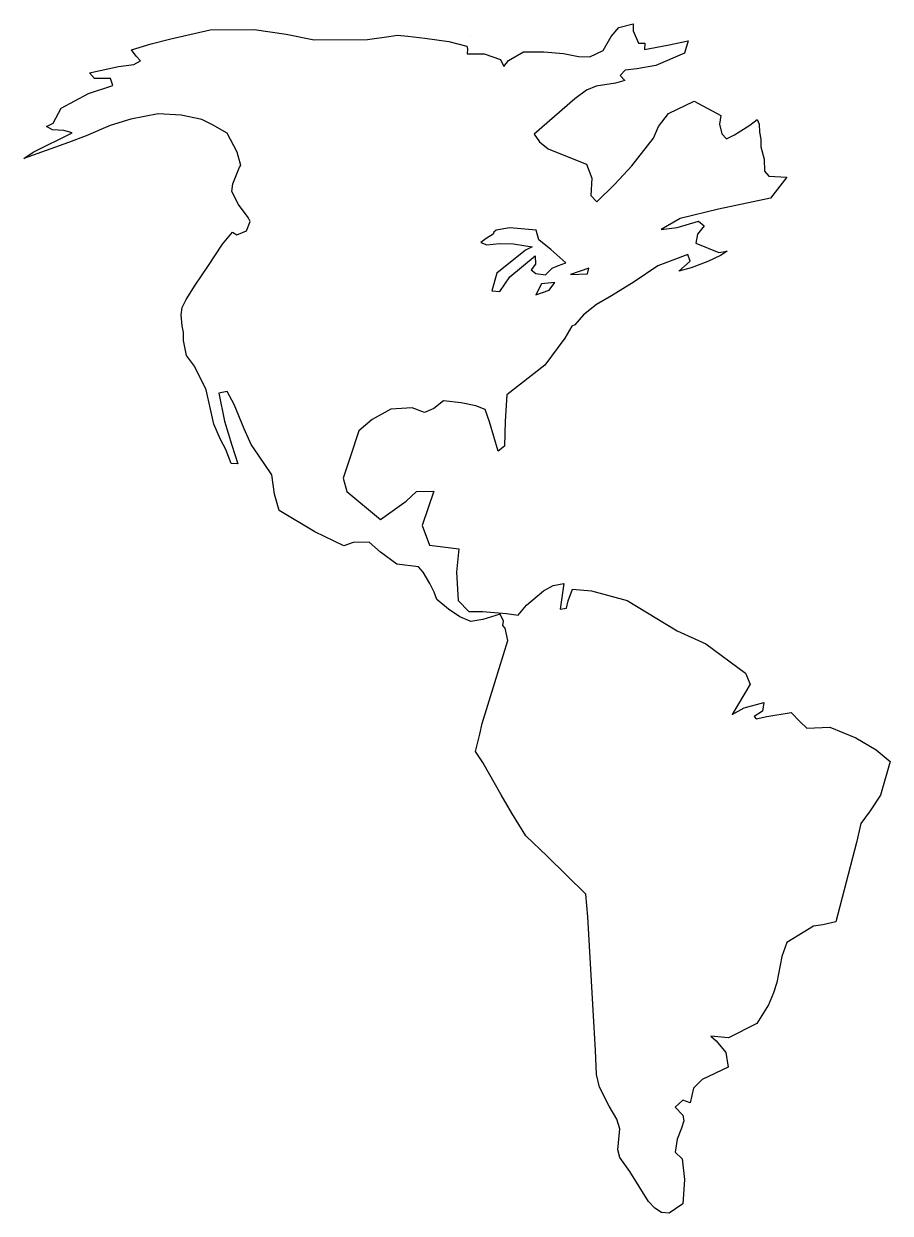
# Model space of a CAD drawing. Extents: x 3 to 137, y 10 to 193.
import ezdxf

# ---------------------------------------------------------------- set-up
doc = ezdxf.new("R2010")
doc.units = 0
doc.layers.add('Ebene_1', color=7, linetype='CONTINUOUS')

msp = doc.modelspace()

# ---------------------------------------------------------------- linework, layer by layer
at = {"layer": 'Ebene_1', "color": 7}
for points in [[(102.896889, 9.715994), (101.715716, 9.849485), (100.6691, 10.490271), (99.694036, 11.504267), (96.84322, 16.123034), (95.29007, 18.289645), (94.957836, 19.486897), (95.298204, 22.711929), (94.811729, 24.23637), (93.619597, 26.211465), (92.154989, 29.145024), (91.707084, 31.11428), (91.529852, 34.872049), (91.164728, 40.998936), (90.365305, 55.415228), (90.035294, 58.910996), (84.072406, 64.76934), (80.781795, 67.922024), (78.621574, 71.410054), (76.97991, 74.243314), (74.168367, 79.192882), (73.018893, 80.909981), (73.711105, 83.565204), (74.04088, 85.223342), (76.021915, 91.519367), (77.997204, 98.001263), (77.588778, 99.914069), (77.264039, 100.330725), (77.332098, 100.998824), (76.830407, 102.058422), (74.160487, 101.261912), (72.335581, 100.956217), (70.611633, 101.664025), (68.871941, 102.847391), (67.081588, 104.360495), (66.664932, 105.45874), (66.010832, 106.8192), (64.974879, 108.568171), (64.229015, 109.361179), (60.893449, 109.789053), (58.357731, 111.62737), (56.61777, 113.188248), (54.17376, 113.149256), (52.724591, 112.595815), (48.27839, 114.750319), (42.763403, 118.035087), (42.05025, 120.56644), (41.632386, 123.565471), (39.566796, 126.565251), (38.454087, 128.257328), (37.34166, 130.648148), (35.823381, 134.395424), (34.761495, 136.422759), (33.44775, 136.149938), (34.303098, 131.810523), (35.483388, 128.151774), (36.370909, 125.254568), (35.348861, 125.309311), (34.515905, 127.444971), (33.710364, 129.016402), (32.675601, 131.348201), (32.151041, 133.692381), (31.499996, 136.66794), (29.689764, 140.3198), (28.476933, 141.950042), (27.996388, 144.243631), (28.023171, 145.510981), (27.781634, 146.527229), (27.622912, 148.201448), (27.800444, 149.381518), (28.431854, 150.606506), (29.796607, 152.774873), (31.777912, 155.67229), (34.032811, 159.137672), (35.545384, 160.990128), (36.212035, 160.579161), (37.70915, 161.162478), (38.308568, 162.606886), (37.999024, 163.219934), (36.465589, 165.212203), (35.442054, 167.26596), (35.611903, 168.437015), (36.622832, 171.00066), (36.832385, 171.250652), (36.268087, 173.32883), (34.758424, 176.214495), (32.488883, 177.52583), (30.856614, 178.328698), (27.63627, 179.00293), (24.080823, 179.206364), (19.904589, 178.37949), (16.702244, 177.409642), (12.999672, 175.831554), (10.270851, 174.792801), (3.376905, 172.348344), (4.833219, 173.293114), (10.814911, 176.299382), (9.568493, 176.63274), (7.814019, 176.754096), (6.874081, 177.246579), (7.896535, 177.775311), (9.150381, 180.107294), (13.366123, 182.345677), (17.095501, 183.57719), (16.725158, 184.68627), (14.298422, 184.671171), (13.497774, 185.53502), (18.006856, 186.493918), (20.336281, 186.83027), (21.400175, 187.380431), (20.699834, 188.125913), (19.999492, 189.067296), (23.009468, 189.995062), (26.060355, 190.800685), (32.09575, 192.144955), (38.911533, 192.199314), (43.832204, 191.493352), (48.158725, 190.63337), (56.386504, 190.675658), (59.679365, 191.15718), (60.982824, 191.320014), (62.623858, 191.182998), (65.210134, 190.873761), (68.904368, 190.362592), (71.718005, 189.661738), (71.811853, 189.185558), (71.772357, 188.473955), (74.35001, 188.444451), (76.869494, 187.58802), (77.418857, 186.52567), (78.131965, 187.419993), (80.421475, 188.788743), (83.58117, 188.778301), (86.583728, 188.498418), (88.929004, 188.044029), (90.676322, 188.021169), (92.741928, 189.004372), (93.952073, 191.122709), (95.115679, 192.544254), (97.359831, 193.099292), (97.349965, 192.03079), (98.189686, 190.125406), (99.151564, 190.120411), (99.102016, 189.113784), (102.638777, 189.795963), (105.803328, 190.459388), (105.247273, 188.595017), (100.836081, 186.661817), (97.934706, 186.129377), (96.092994, 185.966949), (95.342537, 185.149431), (96.070991, 184.374025), (94.617622, 183.961543), (91.664293, 183.500322), (90.162042, 182.858647), (88.328756, 181.517262), (82.088232, 176.095319), (82.910204, 174.921319), (84.236483, 173.828092), (87.16441, 172.657451), (90.164332, 171.454648), (90.986554, 169.300802), (90.838597, 166.647605), (91.756184, 165.674175), (94.508819, 168.383438), (97.132487, 171.201501), (100.485283, 175.442781), (101.24225, 177.265736), (102.811006, 179.285067), (106.72813, 181.158947), (110.845298, 178.948599), (110.653706, 177.643192), (111.012145, 176.146099), (111.750932, 175.359692), (112.957319, 175.985051), (115.32058, 177.476051), (116.477457, 178.3417), (116.749246, 177.60698), (116.843533, 176.409697), (117.012254, 175.300214), (117.055948, 174.112716), (117.522422, 172.218291), (117.616103, 170.391444), (118.272566, 169.63138), (121.032222, 169.463596), (118.520822, 166.193958), (110.497135, 164.516229), (104.580623, 163.091543), (101.664033, 161.400163), (104.108742, 161.689649), (107.425609, 162.662176), (108.293312, 161.926259), (107.254573, 160.667996), (107.013426, 159.260091), (110.538367, 157.834578), (111.830434, 158.052592), (110.836978, 157.367207), (108.83703, 156.464477), (106.308835, 155.480487), (104.376442, 154.967661), (106.119586, 156.498894), (105.757509, 157.504189), (101.146802, 155.767478), (97.498768, 153.335242), (94.024158, 151.142102), (91.690885, 149.818093), (89.678488, 148.215508), (88.329843, 146.659109), (87.888118, 146.4686), (86.806406, 144.642199), (83.700203, 140.462172), (77.840479, 135.890099), (77.606252, 131.845044), (77.487458, 127.976297), (76.512517, 127.203922), (75.167672, 131.728399), (74.548701, 133.61563), (73.072457, 134.186778), (70.827802, 134.664755), (68.092946, 134.972744), (66.583065, 133.783265), (65.188708, 133.18996), (63.264918, 133.87), (59.99325, 133.662008), (57.096512, 132.099798), (55.048649, 130.351025), (53.682848, 126.280381), (52.629612, 123.064126), (53.167568, 120.98808), (58.396425, 116.646348), (62.330476, 119.493117), (63.937768, 120.985613), (66.589235, 121.050702), (64.803255, 115.746064), (65.928509, 112.720176), (70.448565, 112.172843), (70.112027, 108.534621), (70.334371, 104.159341), (72.002971, 102.494836), (74.126696, 102.502908), (77.820773, 102.20235), (79.587764, 101.920181), (80.884263, 103.463468), (83.523068, 105.656496), (84.997799, 106.497222), (86.659366, 106.824453), (86.073778, 102.855299), (87.056682, 102.987323), (87.344378, 104.117309), (88.009534, 105.953264), (90.925588, 105.66722), (96.432659, 104.177459), (104.125208, 99.500213), (108.539297, 97.47824), (114.670546, 92.997573), (115.399256, 91.290007), (113.564659, 88.275053), (112.590532, 86.604289), (114.476984, 87.610312), (117.491569, 88.455455), (117.290613, 87.122155), (116.022222, 86.309951), (116.314895, 85.962244), (117.981518, 86.321426), (121.718522, 86.93831), (123.090613, 85.481081), (124.129111, 84.505947), (127.653438, 84.665814), (131.66854, 82.992547), (134.809679, 81.156068), (136.982657, 79.382473), (135.503023, 74.178149), (133.869867, 71.761773), (132.458522, 69.823767), (131.806642, 66.893527), (128.596692, 54.65075), (126.614259, 54.190663), (125.160907, 53.994518), (123.543407, 53.003365), (121.032476, 51.430592), (120.282064, 49.311275), (119.523197, 45.268535), (118.996914, 43.706147), (118.224088, 41.863699), (116.401991, 38.977959), (112.06979, 36.771992), (109.330498, 36.991897), (110.121914, 36.290837), (111.629297, 34.496663), (111.972098, 32.244081), (108.005564, 30.33255), (106.660216, 29.006142), (106.149741, 26.724731), (104.989956, 27.169753), (103.79862, 26.061252), (105.017965, 24.826127), (105.147858, 23.98161), (104.788908, 22.82124), (104.123782, 21.143067), (103.811163, 19.149125), (104.875572, 18.102826), (105.280365, 14.901139), (104.989456, 11.175817), (102.8969, 9.715994), (102.896889, 9.715994)], [(72.202528, 191.161698), (72.202528, 191.161698)], [(78.331295, 154.082107), (82.213821, 157.329245), (82.306215, 156.055147), (81.61459, 155.17589), (82.324198, 154.601283), (83.842728, 154.395249), (84.856145, 155.408128), (85.844889, 155.855608), (86.951834, 156.235411), (84.636734, 158.314379), (82.795926, 159.814596), (82.36245, 161.291239), (78.331295, 161.659502), (76.240813, 161.265957), (75.843826, 160.975644), (75.767702, 160.655079), (74.668594, 160.010393), (73.839155, 159.373116), (74.770661, 159.018958), (76.736903, 159.199882), (78.900914, 159.196439), (80.811001, 158.853897), (81.796255, 158.719074), (80.723926, 158.172571), (76.344747, 154.662632), (75.566187, 151.923284), (76.790092, 151.845637), (78.331295, 154.082092), (78.331295, 154.082107)], [(90.297433, 154.543334), (90.527824, 155.399051), (87.664385, 154.470137), (90.297433, 154.543334)], [(84.387231, 152.024667), (85.269778, 153.200213), (83.227018, 152.989339), (82.344471, 151.329401), (84.387231, 152.024667)]]:
    msp.add_lwpolyline(points, dxfattribs=at)

doc.saveas('drawing.dxf')
